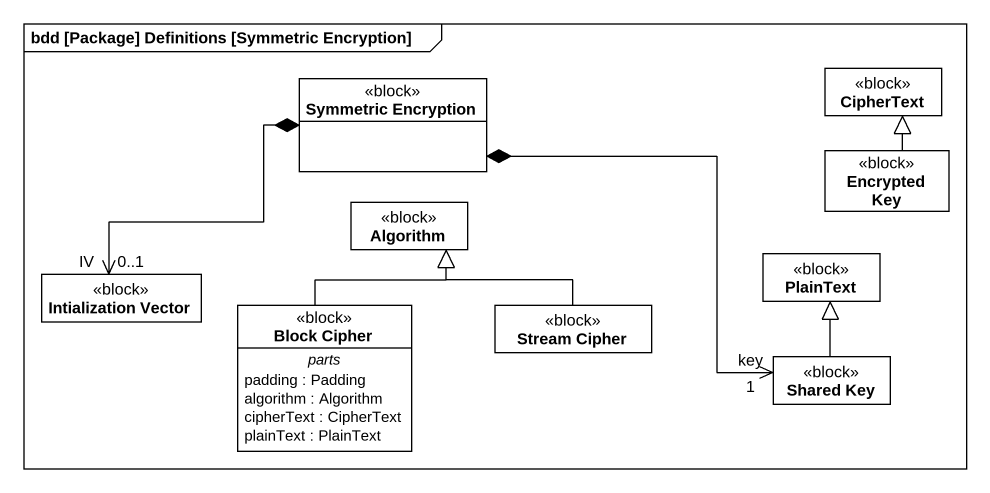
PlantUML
@startuml
mainframe bdd [Package] Definitions [Symmetric Encryption]
hide circle
hide empty members
class CipherText <<block>>
class "Symmetric Encryption" as Symmetric_Encryption <<block>>
class Algorithm <<block>>
class "Encrypted Key" as Encrypted_Key <<block>>
class PlainText <<block>>
class "Intialization Vector" as Intialization_Vector <<block>>
class "Block Cipher" as Block_Cipher <<block>> {
  -- parts --
  padding : Padding
  algorithm : Algorithm
  cipherText : CipherText
  plainText : PlainText
}
class "Stream Cipher" as Stream_Cipher <<block>>
class "Shared Key" as Shared_Key <<block>>
Symmetric_Encryption *--> "IV\n0..1" Intialization_Vector
Symmetric_Encryption *-right-> "key\n1" Shared_Key
Encrypted_Key -up-|> CipherText
Block_Cipher -up-|> Algorithm
Stream_Cipher -up-|> Algorithm
Shared_Key -up-|> PlainText
@enduml
